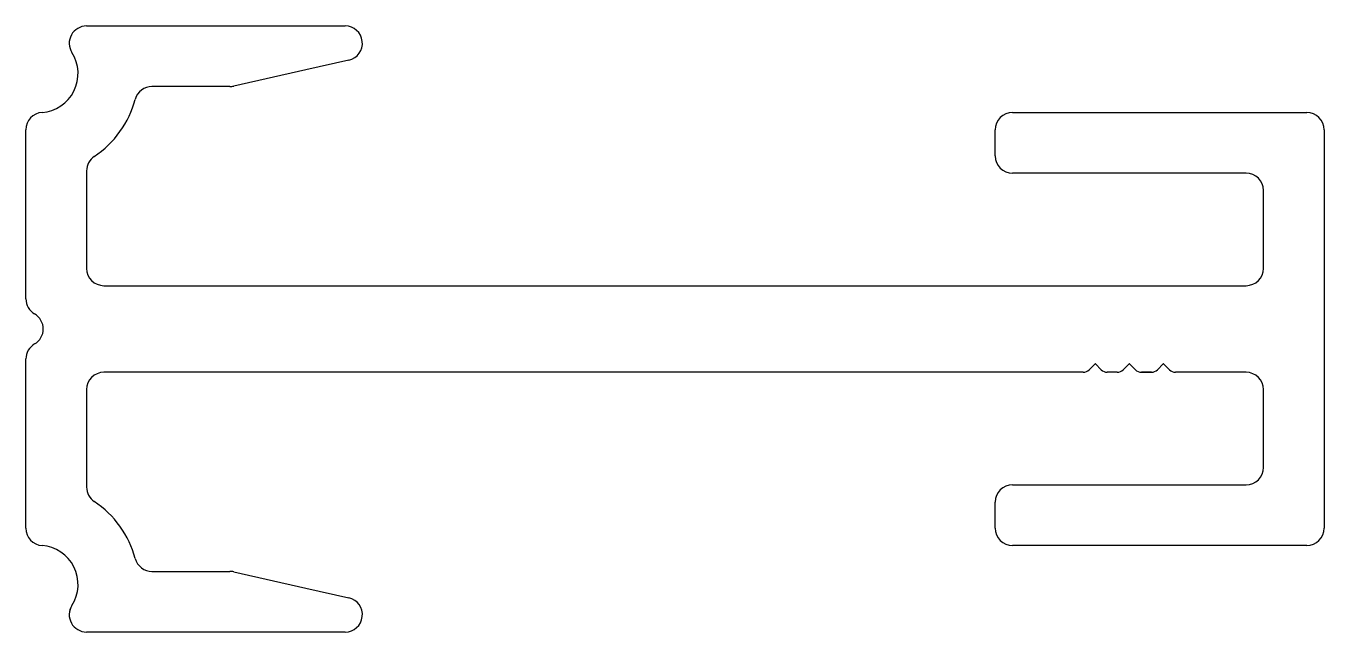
# Model space of a CAD drawing. Extents: x -18.3 to 19.8, y 0.7 to 18.4.
import ezdxf

# ---------------------------------------------------------------- set-up
doc = ezdxf.new("R2010")
doc.units = 0
doc.header["$MEASUREMENT"] = 0
doc.layers.add('1', color=7, linetype='CONTINUOUS')

msp = doc.modelspace()

# ---------------------------------------------------------------- linework, layer by layer
at = {"layer": '1', "color": 7, "linetype": 'Continuous'}
for p, q in [((-16.537, 18.436), (-8.948, 18.436)), ((-10.097, 17.148), (-12.216, 16.67)), ((-8.836, 17.432), (-10.097, 17.148)), ((-12.328, 16.658), (-14.616, 16.658)), ((10.641, 15.895), (19.277, 15.895)), ((-18.315, 10.425), (-18.315, 15.392)), ((10.133, 14.625), (10.133, 15.387)), ((19.785, 15.387), (19.785, 9.545)), ((-16.537, 14.184), (-16.537, 11.324)), ((17.499, 14.117), (10.641, 14.117)), ((18.007, 11.324), (18.007, 13.609)), ((-16.029, 10.816), (17.499, 10.816)), ((19.785, 9.545), (19.785, 3.703)), ((-18.315, 3.697), (-18.315, 8.665)), ((13.064, 8.518), (12.893, 8.347)), ((13.247, 8.347), (13.076, 8.518)), ((14.064, 8.518), (13.893, 8.347)), ((14.247, 8.347), (14.076, 8.518)), ((15.064, 8.518), (14.893, 8.347)), ((15.247, 8.347), (15.075, 8.518)), ((11.44, 8.274), (-16.029, 8.274)), ((12.716, 8.274), (11.44, 8.274)), ((13.716, 8.274), (13.423, 8.274)), ((14.716, 8.274), (14.423, 8.274)), ((14.423, 8.274), (14.716, 8.274)), ((14.716, 8.274), (14.423, 8.274)), ((14.423, 8.274), (14.716, 8.274)), ((14.716, 8.274), (14.423, 8.274)), ((16.175, 8.274), (15.423, 8.274)), ((15.423, 8.274), (15.423, 8.274)), ((17.499, 8.274), (16.175, 8.274)), ((-16.537, 7.766), (-16.537, 4.906)), ((18.007, 5.481), (18.007, 7.766)), ((10.641, 4.973), (17.499, 4.973)), ((10.133, 3.703), (10.133, 4.465)), ((19.277, 3.195), (10.641, 3.195)), ((-14.616, 2.432), (-12.328, 2.432)), ((-12.216, 2.419), (-10.097, 1.942)), ((-10.097, 1.942), (-8.836, 1.657)), ((-8.948, 0.654), (-16.537, 0.654))]:
    msp.add_line(p, q, dxfattribs=at)
for centre, radius, start, end in [((-16.537, 17.928), 0.508, 90.0001, 212.579), ((-16.537, 17.928), 0.508, 90.0001, 212.579), ((-8.948, 17.928), 0.508, 282.7081, 89.9998), ((-17.928, 17.039), 1.143, 274.1972, 32.5846), ((-14.616, 16.15), 0.508, 90, 164.9739), ((-12.328, 17.166), 0.508, 270, 282.7049), ((-17.928, 17.039), 2.921, 303.6351, 344.9739), ((-17.807, 15.392), 0.508, 94.1972, 180.0224), ((10.641, 15.387), 0.508, 90, 180), ((19.277, 15.387), 0.508, 360, 90), ((-16.029, 14.184), 0.508, 123.6351, 180), ((10.641, 14.625), 0.508, 180, 270), ((17.499, 13.609), 0.508, 360, 90), ((-16.029, 11.324), 0.508, 180, 270), ((17.499, 11.324), 0.508, 270, 0), ((-17.807, 10.425), 0.508, 180, 240), ((-18.315, 9.545), 0.508, 360, 60), ((-18.315, 9.545), 0.508, 300, 360), ((-17.807, 8.665), 0.508, 120, 180), ((13.07, 8.513), 0.008, 45, 135), ((14.07, 8.513), 0.008, 45, 135), ((15.07, 8.513), 0.008, 45, 135), ((-16.029, 7.766), 0.508, 90, 180), ((12.716, 8.524), 0.25, 270, 315), ((13.423, 8.524), 0.25, 225, 270), ((13.716, 8.524), 0.25, 270, 315), ((14.423, 8.524), 0.25, 225, 270), ((14.716, 8.524), 0.25, 270, 315), ((15.423, 8.524), 0.25, 225, 270), ((17.499, 7.766), 0.508, 360, 90), ((17.499, 5.481), 0.508, 270, 0), ((10.641, 4.465), 0.508, 90, 180), ((-16.029, 4.906), 0.508, 180, 236.3649), ((-17.928, 2.051), 2.921, 15.0261, 56.3649), ((-17.807, 3.697), 0.508, 179.9994, 265.8024), ((10.641, 3.703), 0.508, 180, 270), ((19.277, 3.703), 0.508, 270, 0), ((-17.928, 2.051), 1.143, 327.4024, 85.8025), ((-14.616, 2.94), 0.508, 195.0261, 270), ((-12.328, 1.924), 0.508, 77.2951, 90), ((-8.948, 1.162), 0.508, 270.0002, 77.2919), ((-16.537, 1.162), 0.508, 147.421, 269.9999), ((-16.537, 1.162), 0.508, 147.421, 269.9999), ((-16.537, 1.162), 0.508, 147.4623, 269.9999)]:
    msp.add_arc(centre, radius, start, end, dxfattribs=at)

doc.saveas('drawing.dxf')
